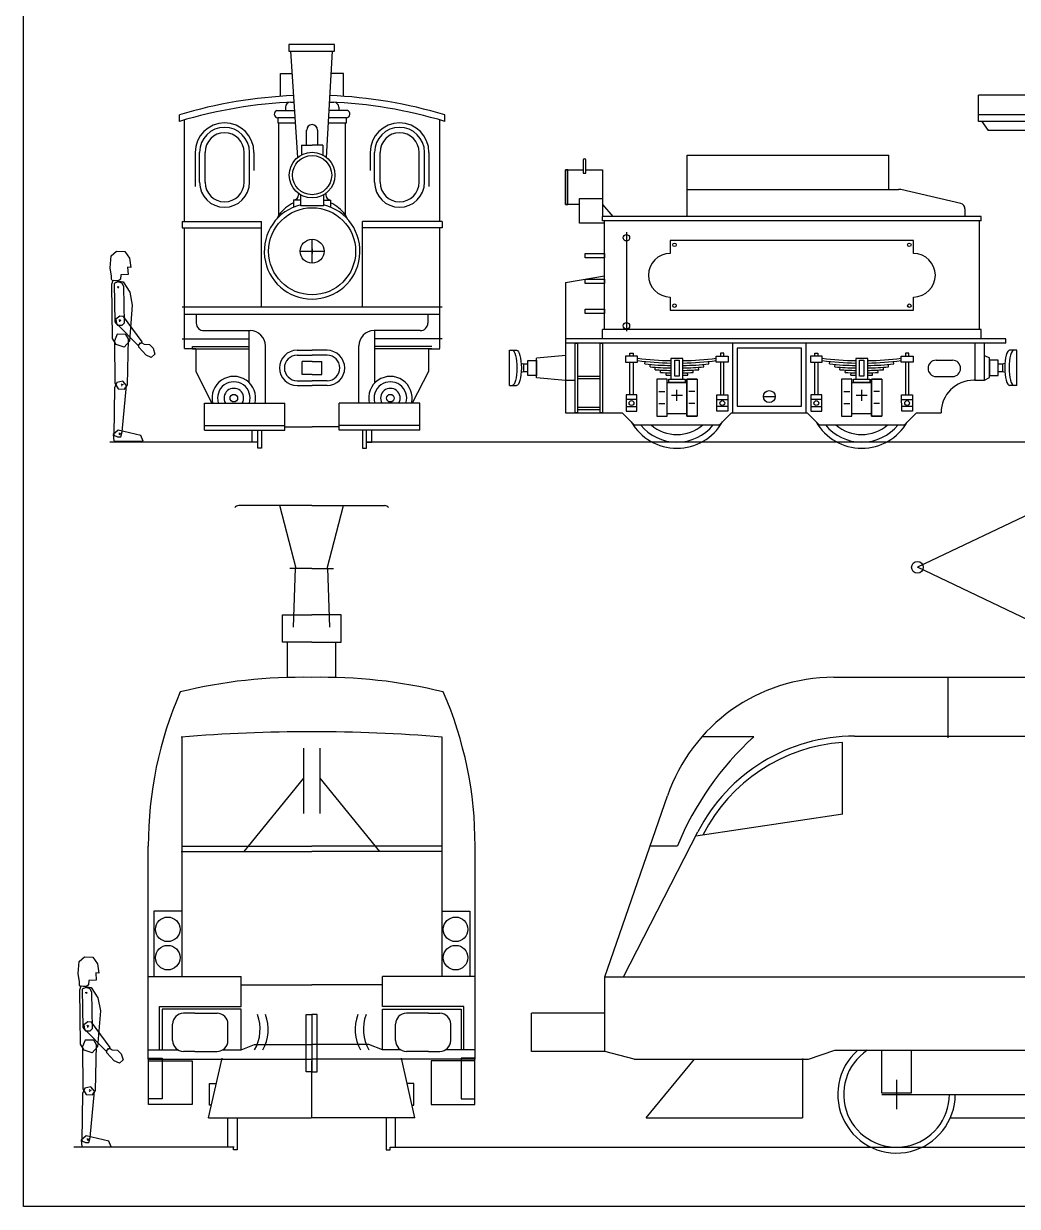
# Model space of a CAD drawing. Extents: x -9190 to 21925, y -3698 to 11555.
# Drawn here: x 19150 to 19556.3, y 3560 to 4043.2 of the extents above; entities that cross this region are included whole.
import ezdxf

# ---------------------------------------------------------------- set-up
doc = ezdxf.new("R2010")
doc.units = 0
doc.layers.get('0').update_dxf_attribs({"linetype": 'CONTINUOUS'})
doc.layers.add('1', color=7, linetype='CONTINUOUS')

msp = doc.modelspace()

# ---------------------------------------------------------------- linework, layer by layer
for p, q in [((19262.04, 3988.59), (19259.27, 4032.02)), ((19273.8, 3988.61), (19276.29, 4032.02)), ((19255.05, 4022.87), (19259.85, 4022.87)), ((19255.05, 4013.54), (19255.05, 4022.87)), ((19280.83, 4022.87), (19275.76, 4022.87)), ((19280.83, 4013.54), (19280.83, 4022.87)), ((19259.05, 4011.13), (19260.6, 4011.13)), ((19275.09, 4011.13), (19276.83, 4011.13)), ((19540.43, 4003.32), (19540.43, 4013.98)), ((19645.32, 4013.98), (19540.43, 4013.98)), ((19253.49, 4007.8), (19260.81, 4007.8)), ((19257.05, 4009.13), (19257.05, 4009.13)), ((19257.05, 4009.13), (19257.05, 4007.8)), ((19282.38, 4007.8), (19274.9, 4007.8)), ((19278.83, 4009.13), (19278.83, 4007.8)), ((19213.71, 4003.32), (19213.71, 4005.98)), ((19215.71, 3962.43), (19215.71, 4003.91)), ((19320.16, 3962.43), (19320.16, 4003.91)), ((19320.16, 3962.43), (19320.16, 4003.91)), ((19322.16, 4003.32), (19322.16, 4005.98)), ((19645.32, 4006), (19540.43, 4005.98)), ((19645.32, 4003.33), (19540.43, 4003.32)), ((19541.77, 4003.32), (19544.31, 3999.54)), ((19265.71, 3993.63), (19265.71, 3999.76)), ((19270.16, 3999.76), (19270.12, 3993.63)), ((19562.87, 3999.55), (19544.31, 3999.54)), ((19263.58, 3993.63), (19263.58, 3989.61)), ((19263.58, 3993.63), (19267.94, 3993.63)), ((19264.6, 3993.63), (19265.71, 3993.63)), ((19272.3, 3993.63), (19267.94, 3993.63)), ((19272.3, 3993.63), (19272.3, 3989.61)), ((19220.16, 3990.65), (19220.16, 3976.65)), ((19221.94, 3978.43), (19221.94, 3990.65)), ((19224.16, 3978.43), (19224.16, 3990.65)), ((19240.16, 3978.43), (19240.16, 3990.65)), ((19242.38, 3978.43), (19242.38, 3990.65)), ((19244.16, 3990.65), (19244.16, 3983.17)), ((19291.71, 3990.65), (19291.71, 3983.17)), ((19293.49, 3978.43), (19293.49, 3990.65)), ((19295.71, 3978.43), (19295.71, 3990.65)), ((19311.71, 3978.43), (19311.71, 3990.65)), ((19313.94, 3978.43), (19313.94, 3990.65)), ((19315.71, 3990.65), (19315.71, 3976.65)), ((19421.32, 3964.43), (19421.32, 3989.54)), ((19421.32, 3989.54), (19503.76, 3989.54)), ((19503.76, 3975.54), (19503.76, 3989.54)), ((19262.38, 3973.85), (19262.38, 3973.35)), ((19273.49, 3973.85), (19273.49, 3973.35)), ((19421.32, 3975.54), (19507.69, 3975.54)), ((19533.16, 3969.72), (19508.7, 3975.43)), ((19260.35, 3971.14), (19260.35, 3968.27)), ((19275.52, 3971.14), (19275.52, 3968.27)), ((19281.49, 3969.8), (19281.49, 3965.18)), ((19377.21, 3971.79), (19386.65, 3971.79)), ((19377.21, 3961.77), (19377.21, 3971.79)), ((19386.65, 3969.32), (19390.88, 3964.43)), ((19534.87, 3967.56), (19534.87, 3964.43)), ((19254.38, 3965.18), (19253.46, 3963.39)), ((19281.49, 3965.18), (19282.41, 3963.39)), ((19386.65, 3962.65), (19386.65, 3964.43)), ((19541.54, 3964.43), (19386.65, 3964.43)), ((19541.54, 3962.65), (19386.65, 3962.65)), ((19387.54, 3918.21), (19387.54, 3962.65)), ((19540.65, 3962.65), (19540.65, 3918.21)), ((19541.54, 3962.65), (19541.54, 3964.43)), ((19214.83, 3962.43), (19214.83, 3959.77)), ((19214.83, 3962.43), (19247.27, 3962.43)), ((19214.83, 3959.77), (19247.27, 3959.77)), ((19215.71, 3910.45), (19215.71, 3959.77)), ((19247.27, 3927.58), (19247.27, 3962.43)), ((19288.6, 3927.58), (19288.6, 3962.43)), ((19321.05, 3962.43), (19288.6, 3962.43)), ((19321.05, 3959.77), (19288.6, 3959.77)), ((19320.16, 3924.47), (19320.16, 3959.77)), ((19320.16, 3910.45), (19320.16, 3959.77)), ((19321.05, 3962.43), (19321.05, 3959.77)), ((19387.54, 3961.77), (19377.21, 3961.77)), ((19396.43, 3957.99), (19396.43, 3917.54)), ((19267.94, 3945.35), (19267.94, 3955.13)), ((19263.05, 3950.24), (19272.83, 3950.24)), ((19266.7, 3950.24), (19269.17, 3950.24)), ((19267.94, 3951.21), (19267.94, 3949.27)), ((19371.54, 3937.54), (19387.54, 3940.14)), ((19371.54, 3937.54), (19371.54, 3884.21)), ((19214.83, 3927.58), (19321.05, 3927.58)), ((19215.71, 3924.47), (19320.16, 3924.47)), ((19220.6, 3924.47), (19220.6, 3920.91)), ((19315.27, 3924.47), (19315.27, 3920.91)), ((19214.83, 3914.45), (19242.22, 3914.45)), ((19223.71, 3917.8), (19242.6, 3917.8)), ((19242.22, 3896.51), (19242.22, 3917.8)), ((19312.16, 3917.8), (19293.27, 3917.8)), ((19293.65, 3896.51), (19293.65, 3917.8)), ((19321.05, 3914.45), (19293.65, 3914.45)), ((19371.54, 3914.43), (19371.54, 3912.65)), ((19551.54, 3914.43), (19371.54, 3914.43)), ((19386.65, 3914.43), (19386.65, 3918.21)), ((19541.54, 3918.21), (19386.65, 3918.21)), ((19541.54, 3914.43), (19541.54, 3918.21)), ((19551.54, 3912.65), (19551.54, 3914.43)), ((19220.38, 3910.44), (19215.71, 3910.44)), ((19219.05, 3910.44), (19219.05, 3911.33)), ((19219.05, 3911.33), (19242.22, 3911.33)), ((19219.05, 3910.44), (19242.22, 3910.44)), ((19220.38, 3910.44), (19220.38, 3901.11)), ((19248.83, 3888.22), (19248.83, 3911.58)), ((19261.83, 3909.78), (19267.94, 3909.78)), ((19274.05, 3909.78), (19267.94, 3909.78)), ((19287.05, 3888.22), (19287.05, 3911.58)), ((19316.83, 3911.33), (19293.65, 3911.33)), ((19316.83, 3910.44), (19293.65, 3910.44)), ((19315.49, 3910.44), (19320.16, 3910.44)), ((19315.49, 3910.44), (19315.49, 3901.11)), ((19348.6, 3909.78), (19351.49, 3909.78)), ((19348.6, 3895.33), (19348.6, 3909.78)), ((19551.54, 3912.65), (19371.54, 3912.65)), ((19556.03, 3909.87), (19553.14, 3909.87)), ((19556.03, 3895.43), (19556.03, 3909.87)), ((19261.83, 3907.78), (19267.94, 3907.78)), ((19263.94, 3899.89), (19263.94, 3905.22)), ((19267.94, 3905.22), (19263.94, 3905.22)), ((19274.05, 3907.78), (19267.94, 3907.78)), ((19267.94, 3905.22), (19271.94, 3905.22)), ((19271.94, 3899.89), (19271.94, 3905.22)), ((19371.71, 3907.67), (19359.71, 3906.56)), ((19359.71, 3898.56), (19359.71, 3906.56)), ((19403.99, 3904.2), (19404.09, 3905.2)), ((19430.2, 3904.2), (19430.1, 3905.2)), ((19479.54, 3904.2), (19479.64, 3905.2)), ((19505.76, 3904.2), (19505.66, 3905.2)), ((19523.09, 3905.71), (19529.76, 3905.71)), ((19542.87, 3907.68), (19544.92, 3906.65)), ((19544.92, 3898.65), (19544.92, 3906.65)), ((19220.38, 3901.11), (19226.98, 3888.22)), ((19267.94, 3899.89), (19263.94, 3899.89)), ((19267.94, 3899.89), (19271.94, 3899.89)), ((19315.49, 3901.11), (19308.9, 3888.22)), ((19354.38, 3904.11), (19353.43, 3904.36)), ((19354.38, 3901), (19353.43, 3900.75)), ((19356.16, 3904.11), (19354.38, 3904.11)), ((19354.38, 3904.11), (19354.38, 3901)), ((19356.16, 3901), (19354.38, 3901)), ((19406.1, 3903), (19406.18, 3904)), ((19408.18, 3901.84), (19408.25, 3902.84)), ((19410.4, 3900.71), (19410.45, 3901.71)), ((19412.7, 3899.61), (19412.73, 3900.61)), ((19421.49, 3899.61), (19421.46, 3900.61)), ((19423.79, 3900.71), (19423.74, 3901.71)), ((19426.01, 3901.84), (19425.94, 3902.84)), ((19428.09, 3903), (19428.01, 3904)), ((19481.65, 3903), (19481.74, 3904)), ((19483.74, 3901.84), (19483.8, 3902.84)), ((19485.95, 3900.71), (19486, 3901.71)), ((19488.25, 3899.61), (19488.29, 3900.61)), ((19497.05, 3899.61), (19497.01, 3900.61)), ((19499.35, 3900.71), (19499.3, 3901.71)), ((19501.56, 3901.84), (19501.5, 3902.84)), ((19503.65, 3903), (19503.56, 3904)), ((19548.48, 3904.21), (19550.25, 3904.21)), ((19548.48, 3901.1), (19550.25, 3901.1)), ((19550.25, 3904.21), (19551.21, 3904.46)), ((19550.25, 3904.21), (19550.25, 3901.1)), ((19550.25, 3901.1), (19551.21, 3900.84)), ((19261.83, 3897.33), (19267.94, 3897.33)), ((19261.83, 3895.33), (19267.94, 3895.33)), ((19274.05, 3897.33), (19267.94, 3897.33)), ((19274.05, 3895.33), (19267.94, 3895.33)), ((19348.6, 3895.33), (19351.49, 3895.33)), ((19371.54, 3897.45), (19359.71, 3898.56)), ((19523.09, 3899.04), (19529.76, 3899.04)), ((19538.87, 3897.54), (19538.43, 3897.54)), ((19542.87, 3897.54), (19544.92, 3898.65)), ((19556.03, 3895.43), (19553.14, 3895.43)), ((19409.76, 3892.89), (19412.21, 3892.89)), ((19419.32, 3891.33), (19414.87, 3891.33)), ((19417.09, 3889.11), (19417.09, 3893.56)), ((19424.43, 3892.89), (19421.98, 3892.89)), ((19452.43, 3890.88), (19457.32, 3890.88)), ((19485.32, 3892.89), (19487.76, 3892.89)), ((19494.87, 3891.33), (19490.43, 3891.33)), ((19492.65, 3889.11), (19492.65, 3893.56)), ((19499.98, 3892.89), (19497.54, 3892.89)), ((19223.94, 3877.11), (19223.94, 3888.22)), ((19223.94, 3888.22), (19256.83, 3888.22)), ((19244.16, 3889.1), (19244.16, 3889.1)), ((19256.83, 3877.11), (19256.83, 3888.22)), ((19279.05, 3877.11), (19279.05, 3888.22)), ((19311.94, 3888.22), (19279.05, 3888.22)), ((19291.71, 3889.1), (19291.71, 3889.1)), ((19291.71, 3889.1), (19291.71, 3889.1)), ((19311.94, 3877.11), (19311.94, 3888.22)), ((19409.76, 3887.98), (19412.21, 3887.98)), ((19424.43, 3887.98), (19421.98, 3887.98)), ((19485.32, 3887.98), (19487.76, 3887.98)), ((19499.98, 3887.98), (19497.54, 3887.98)), ((19371.54, 3884.21), (19394.75, 3884.21)), ((19399.64, 3879.32), (19394.75, 3884.21)), ((19434.55, 3879.32), (19439.44, 3884.21)), ((19439.44, 3884.21), (19470.31, 3884.21)), ((19475.2, 3879.32), (19470.31, 3884.21)), ((19510.1, 3879.32), (19514.99, 3884.21)), ((19514.99, 3884.21), (19525.09, 3884.21)), ((19525.09, 3884.21), (19525.09, 3884.21)), ((19223.94, 3879.11), (19256.83, 3879.11)), ((19223.94, 3877.11), (19256.83, 3877.11)), ((19245.71, 3869.78), (19245.71, 3877.11)), ((19256.83, 3878.44), (19267.94, 3878.44)), ((19279.05, 3878.44), (19267.94, 3878.44)), ((19311.94, 3879.11), (19279.05, 3879.11)), ((19311.94, 3877.11), (19279.05, 3877.11)), ((19290.16, 3869.78), (19290.16, 3877.11)), ((19399.64, 3879.32), (19434.55, 3879.32)), ((19475.2, 3879.32), (19510.1, 3879.32)), ((19221.27, 3872.22), (19221.27, 3872.22)), ((19267.78, 3846.34), (19237.95, 3846.34)), ((19261.4, 3820.57), (19254.75, 3846.34)), ((19267.78, 3846.34), (19297.6, 3846.34)), ((19274.16, 3820.57), (19280.81, 3846.34)), ((19568.49, 3846.34), (19515.43, 3821.11)), ((19267.78, 3820.56), (19258.89, 3820.56)), ((19260.35, 3796.7), (19261.19, 3820.78)), ((19267.78, 3820.56), (19276.67, 3820.56)), ((19275.2, 3796.7), (19274.36, 3820.78)), ((19568.49, 3795.87), (19515.43, 3821.11)), ((19257.92, 3776.11), (19257.92, 3790.56)), ((19277.64, 3776.11), (19277.64, 3790.56)), ((19481.23, 3776.16), (19789.58, 3776.16)), ((19528.01, 3751.38), (19528.01, 3776.11)), ((19214.62, 3751.67), (19214.62, 3653.89)), ((19214.62, 3751.67), (19214.62, 3707.22)), ((19320.94, 3751.67), (19320.94, 3653.89)), ((19320.94, 3751.67), (19320.94, 3707.22)), ((19448.52, 3751.9), (19427.33, 3751.9)), ((19489.73, 3752.16), (19789.58, 3752.16)), ((19264.44, 3747.22), (19264.44, 3720.56)), ((19271.11, 3747.22), (19271.11, 3720.56)), ((19484.81, 3720.36), (19484.81, 3749.59)), ((19264.44, 3735), (19240, 3705)), ((19271.11, 3735), (19295.56, 3705)), ((19387.58, 3653.76), (19413.19, 3727.73)), ((19424.81, 3711.36), (19484.87, 3720.37)), ((19395.29, 3653.76), (19425.65, 3713.01)), ((19200.98, 3620.16), (19200.98, 3707.22)), ((19214.62, 3707.22), (19267.78, 3707.22)), ((19320.94, 3707.22), (19267.78, 3707.22)), ((19334.58, 3620.16), (19334.58, 3707.22)), ((19406.12, 3707.3), (19417.28, 3707.3)), ((19214.4, 3705), (19267.78, 3705)), ((19321.16, 3705), (19267.78, 3705)), ((19203.2, 3680.61), (19203.2, 3653.84)), ((19214.62, 3680.61), (19203.2, 3680.61)), ((19320.94, 3680.61), (19332.36, 3680.61)), ((19332.36, 3680.61), (19332.36, 3653.84)), ((19200.98, 3653.89), (19238.89, 3653.89)), ((19334.58, 3653.89), (19296.67, 3653.89)), ((19387.58, 3653.76), (19789.58, 3653.76)), ((19387.58, 3623.29), (19387.58, 3653.76)), ((19238.89, 3650.56), (19267.78, 3650.56)), ((19296.67, 3650.56), (19267.78, 3650.56)), ((19220, 3638.89), (19215.36, 3638.89)), ((19220, 3638.89), (19229.09, 3638.89)), ((19315.56, 3638.89), (19306.47, 3638.89)), ((19315.55, 3638.89), (19320.2, 3638.89)), ((19357.58, 3623.29), (19357.58, 3638.89)), ((19387.58, 3638.89), (19357.58, 3638.89)), ((19210.91, 3627.73), (19210.91, 3634.44)), ((19233.53, 3627.73), (19233.53, 3634.44)), ((19302.02, 3627.73), (19302.02, 3634.44)), ((19324.64, 3627.73), (19324.64, 3634.44)), ((19200.98, 3623.89), (19213.12, 3623.89)), ((19200.98, 3620.16), (19267.78, 3620.16)), ((19220, 3623.29), (19215.36, 3623.29)), ((19220, 3623.29), (19229.09, 3623.29)), ((19225.56, 3596.11), (19231.11, 3620.56)), ((19231.32, 3623.89), (19238.89, 3623.89)), ((19334.58, 3620.16), (19267.78, 3620.16)), ((19304.23, 3623.89), (19296.67, 3623.89)), ((19310, 3596.11), (19304.44, 3620.56)), ((19315.56, 3623.29), (19306.47, 3623.29)), ((19315.55, 3623.29), (19320.2, 3623.29)), ((19334.58, 3623.89), (19322.43, 3623.89)), ((19387.58, 3623.29), (19357.58, 3623.29)), ((19399.58, 3620.16), (19387.58, 3623.29)), ((19399.58, 3620.16), (19470.88, 3620.16)), ((19404.49, 3596.16), (19424.33, 3620.16)), ((19468.41, 3620.4), (19468.41, 3596.16)), ((19470.88, 3620.16), (19481.68, 3623.76)), ((19481.68, 3623.76), (19658.08, 3623.76)), ((19267.78, 3596.11), (19267.78, 3619.44)), ((19267.78, 3596.11), (19267.78, 3619.44)), ((19506.88, 3611.76), (19506.88, 3599.76)), ((19500.88, 3605.76), (19512.88, 3605.76)), ((19506.88, 3605.76), (19632.88, 3605.76)), ((19225.56, 3596.11), (19267.64, 3596.11)), ((19310, 3596.11), (19267.91, 3596.11)), ((19404.49, 3596.16), (19468.41, 3596.16)), ((19528.87, 3596.16), (19610.88, 3596.16))]:
    msp.add_line(p, q)
at = {"color": 5}
for p, q in [((19245.71, 3872.22), (19185.29, 3872.22)), ((19801.42, 3872.22), (19290.16, 3872.22)), ((19236.02, 3584.16), (19170.47, 3584.16)), ((19299.8, 3584.16), (20211.8, 3584.16))]:
    msp.add_line(p, q, dxfattribs=at)
for points in [[(19150, 4415), (20525, 4415), (20525, 3560), (19150, 3560)], [(19258.44, 4032.02), (19277.11, 4032.02), (19277.11, 4034.69), (19258.44, 4034.69)], [(19371.54, 3969.32), (19372.43, 3969.32), (19372.43, 3983.54), (19371.54, 3983.54)], [(19387.54, 3947.54), (19379.54, 3947.54), (19379.54, 3949.32), (19387.54, 3949.32)], [(19387.54, 3937.09), (19379.54, 3937.09), (19379.54, 3938.87), (19387.54, 3938.87)], [(19387.54, 3924.84), (19379.54, 3924.84), (19379.54, 3926.62), (19387.54, 3926.62)], [(19198.38, 3912.88), (19199.28, 3912.32), (19201.44, 3912.11), (19202.99, 3910.64), (19203.7, 3908.17), (19202.2, 3906.86), (19200.15, 3907.77), (19197.13, 3911.08), (19197.05, 3911.98), (19197.74, 3912.76)], [(19375.54, 3912.65), (19371.54, 3912.65), (19371.54, 3897.54), (19375.54, 3897.54)], [(19375.54, 3912.65), (19376.43, 3912.65), (19376.43, 3884.21), (19375.54, 3884.21)], [(19385.76, 3912.65), (19386.65, 3912.65), (19386.65, 3884.21), (19385.76, 3884.21)], [(19469.98, 3912.65), (19439.76, 3912.65), (19439.76, 3884.21), (19469.98, 3884.21)], [(19467.98, 3910.65), (19441.76, 3910.65), (19441.76, 3886.88), (19467.98, 3886.88)], [(19542.87, 3912.65), (19538.87, 3912.65), (19538.87, 3897.54), (19542.87, 3897.54)], [(19359.71, 3899.44), (19356.16, 3899.44), (19356.16, 3905.67), (19359.71, 3905.67)], [(19396.09, 3904.88), (19400.98, 3904.88), (19400.98, 3907.32), (19396.09, 3907.32)], [(19397.87, 3908.64), (19399.21, 3908.64), (19399.21, 3907.32), (19397.87, 3907.32)], [(19397.87, 3904.88), (19399.21, 3904.88), (19399.21, 3891.55), (19397.87, 3891.55)], [(19414.65, 3897.99), (19419.54, 3897.99), (19419.54, 3906.43), (19414.65, 3906.43)], [(19416.19, 3905.71), (19418, 3905.71), (19418, 3899.16), (19416.19, 3899.16)], [(19438.09, 3904.88), (19433.21, 3904.88), (19433.21, 3907.32), (19438.09, 3907.32)], [(19436.32, 3908.64), (19434.98, 3908.64), (19434.98, 3907.32), (19436.32, 3907.32)], [(19436.32, 3904.88), (19434.98, 3904.88), (19434.98, 3891.55), (19436.32, 3891.55)], [(19471.65, 3904.88), (19476.54, 3904.88), (19476.54, 3907.32), (19471.65, 3907.32)], [(19473.43, 3908.64), (19474.76, 3908.64), (19474.76, 3907.32), (19473.43, 3907.32)], [(19473.43, 3904.88), (19474.76, 3904.88), (19474.76, 3891.55), (19473.43, 3891.55)], [(19490.21, 3897.99), (19495.09, 3897.99), (19495.09, 3906.43), (19490.21, 3906.43)], [(19491.75, 3905.71), (19493.55, 3905.71), (19493.55, 3899.16), (19491.75, 3899.16)], [(19513.65, 3904.88), (19508.76, 3904.88), (19508.76, 3907.32), (19513.65, 3907.32)], [(19511.87, 3908.64), (19510.54, 3908.64), (19510.54, 3907.32), (19511.87, 3907.32)], [(19511.87, 3904.88), (19510.54, 3904.88), (19510.54, 3891.55), (19511.87, 3891.55)], [(19544.92, 3899.54), (19548.48, 3899.54), (19548.48, 3905.76), (19544.92, 3905.76)], [(19376.43, 3898.21), (19385.76, 3898.21), (19385.76, 3899.1), (19376.43, 3899.1)], [(19413.09, 3897.99), (19408.87, 3897.99), (19408.87, 3882.88), (19413.09, 3882.88)], [(19413.09, 3896.65), (19421.09, 3896.65), (19421.09, 3883.77), (19413.09, 3883.77)], [(19413.76, 3897.99), (19420.43, 3897.99), (19420.43, 3896.65), (19413.76, 3896.65)], [(19421.09, 3897.99), (19425.32, 3897.99), (19425.32, 3882.88), (19421.09, 3882.88)], [(19488.65, 3897.99), (19484.43, 3897.99), (19484.43, 3882.88), (19488.65, 3882.88)], [(19488.65, 3896.65), (19496.65, 3896.65), (19496.65, 3883.77), (19488.65, 3883.77)], [(19489.32, 3897.99), (19495.98, 3897.99), (19495.98, 3896.65), (19489.32, 3896.65)], [(19496.65, 3897.99), (19500.87, 3897.99), (19500.87, 3882.88), (19496.65, 3882.88)], [(19396.32, 3884.89), (19400.76, 3884.89), (19400.76, 3891.55), (19396.32, 3891.55)], [(19437.87, 3884.89), (19433.43, 3884.89), (19433.43, 3891.55), (19437.87, 3891.55)], [(19471.87, 3884.89), (19476.32, 3884.89), (19476.32, 3891.55), (19471.87, 3891.55)], [(19513.43, 3884.89), (19508.99, 3884.89), (19508.98, 3891.55), (19513.43, 3891.55)], [(19376.43, 3885.54), (19385.76, 3885.54), (19385.76, 3886.43), (19376.43, 3886.43)], [(19396.32, 3886.78), (19400.76, 3886.78), (19400.76, 3889.66), (19396.32, 3889.66)], [(19437.87, 3886.78), (19433.43, 3886.78), (19433.43, 3889.66), (19437.87, 3889.66)], [(19471.87, 3886.78), (19476.32, 3886.78), (19476.32, 3889.66), (19471.87, 3889.66)], [(19513.43, 3886.78), (19508.99, 3886.78), (19508.98, 3889.66), (19513.43, 3889.66)], [(19267.78, 3615), (19265.56, 3615), (19265.56, 3638.33), (19267.78, 3638.33)], [(19267.78, 3615), (19270, 3615), (19270, 3638.33), (19267.78, 3638.33)], [(19185.31, 3624.55), (19186.21, 3623.99), (19188.37, 3623.78), (19189.92, 3622.3), (19190.63, 3619.84), (19189.13, 3618.53), (19187.08, 3619.44), (19184.06, 3622.74), (19183.98, 3623.64), (19184.67, 3624.43)], [(19201.11, 3620.56), (19206.67, 3620.56), (19206.67, 3603.89), (19201.11, 3603.89)], [(19334.44, 3620.56), (19328.89, 3620.56), (19328.89, 3603.89), (19334.44, 3603.89)], [(19201.11, 3619.44), (19218.89, 3619.44), (19218.89, 3601.67), (19201.11, 3601.67)], [(19334.44, 3619.44), (19316.67, 3619.44), (19316.67, 3601.67), (19334.44, 3601.67)]]:
    msp.add_lwpolyline(points, close=True)
for points in [[(19261.01, 4004.69), (19253.94, 4004.69), (19253.94, 4002.69), (19261.14, 4002.69)], [(19254.38, 3965.18), (19254.38, 4002.69), (19261.14, 4002.69)], [(19274.61, 4002.69), (19281.94, 4002.69), (19281.94, 4004.69), (19274.72, 4004.69)], [(19274.61, 4002.69), (19281.49, 4002.69), (19281.49, 3965.18)], [(19378.76, 3987.43), (19378.76, 3982.21), (19379.87, 3982.21), (19379.87, 3987.43)], [(19377.21, 3969.32), (19371.54, 3969.32), (19371.54, 3983.54), (19378.76, 3983.54)], [(19379.87, 3983.54), (19386.65, 3983.54), (19386.65, 3964.43)], [(19272.6, 3973.27), (19272.6, 3968.83), (19263.27, 3968.83), (19263.27, 3973.27)], [(19263.27, 3971.13), (19260.35, 3971.13)], [(19272.6, 3971.13), (19275.52, 3971.13)], [(19513.87, 3949.32), (19513.87, 3954.65), (19414.32, 3954.65), (19414.32, 3949.32)], [(19414.32, 3931.54), (19414.32, 3926.21), (19513.87, 3926.21), (19513.87, 3931.54)], [(19425.32, 3897.99), (19421.09, 3897.99), (19421.09, 3882.88), (19425.32, 3882.88)], [(19500.87, 3897.99), (19496.65, 3897.99), (19496.65, 3882.88), (19500.87, 3882.88)], [(19247.27, 3877.11), (19247.27, 3869.78), (19245.71, 3869.78), (19245.71, 3872.22), (19243.49, 3872.22), (19243.49, 3877.11)], [(19288.6, 3877.11), (19288.6, 3869.78), (19290.16, 3869.78), (19290.16, 3872.22), (19292.38, 3872.22), (19292.38, 3877.11)], [(19267.78, 3790.56), (19255.78, 3790.56), (19255.78, 3801.68), (19267.78, 3801.68)], [(19267.78, 3790.56), (19279.78, 3790.56), (19279.78, 3801.68), (19267.78, 3801.68)], [(19205.56, 3623.89), (19205.56, 3641.67), (19238.89, 3641.67), (19238.89, 3653.89)], [(19330, 3623.89), (19330, 3641.67), (19296.67, 3641.67), (19296.67, 3653.89)], [(19231.32, 3623.89), (19238.89, 3623.89), (19238.89, 3640.56), (19206.67, 3640.56), (19206.67, 3623.89), (19213.12, 3623.89)], [(19304.23, 3623.89), (19296.67, 3623.89), (19296.67, 3640.56), (19328.89, 3640.56), (19328.89, 3623.89), (19322.43, 3623.89)], [(19238.89, 3623.89), (19244.44, 3626.11), (19267.78, 3626.11)], [(19296.67, 3623.89), (19291.11, 3626.11), (19267.78, 3626.11)], [(19512.88, 3623.76), (19512.88, 3606.19), (19500.88, 3606.19), (19500.88, 3623.76)], [(19226.75, 3601.36), (19225.98, 3601.36), (19225.98, 3610.24), (19228.77, 3610.24)], [(19308.81, 3601.36), (19309.58, 3601.36), (19309.58, 3610.24), (19306.79, 3610.24)], [(19237.31, 3596.11), (19237.31, 3583.05), (19235.76, 3583.05), (19235.76, 3584.16), (19233.53, 3584.16), (19233.53, 3596.11)], [(19298.24, 3596.11), (19298.24, 3583.05), (19299.8, 3583.05), (19299.8, 3584.16), (19302.02, 3584.16), (19302.02, 3596.11)]]:
    msp.add_lwpolyline(points)
for centre, radius in [((19267.94, 3981.35), 9.33), ((19267.94, 3981.35), 8), ((19267.94, 3950.24), 17.78), ((19267.94, 3950.24), 4.89), ((19396.43, 3955.77), 1.33), ((19416.09, 3952.88), 0.711), ((19512.09, 3952.88), 0.711), ((19416.09, 3927.99), 0.711), ((19512.09, 3927.99), 0.711), ((19396.43, 3919.77), 1.33), ((19235.94, 3890.22), 1.56), ((19299.94, 3890.22), 1.56), ((19454.87, 3890.88), 2.44), ((19398.54, 3888.22), 0.978), ((19435.65, 3888.22), 0.978), ((19474.09, 3888.22), 0.978), ((19511.21, 3888.22), 0.978), ((19515.43, 3821.11), 2.4), ((19208.94, 3673.18), 5.02), ((19326.61, 3673.18), 5.02), ((19208.94, 3661.62), 5.02), ((19326.61, 3661.62), 5.02)]:
    msp.add_circle(centre, radius)
for centre, radius, start, end in [((19267.94, 3826.23), 187.75, 92.2917, 106.7859), ((19267.94, 3823.57), 187.75, 92.24, 106.7859), ((19259.05, 4009.13), 2, 90, 180), ((19267.94, 3823.57), 187.75, 73.2141, 87.8154), ((19267.94, 3826.23), 187.75, 73.2141, 87.769), ((19276.83, 4009.13), 2, 0, 90), ((19254.1, 4006.3), 1.62, 112.1663, 264.0939), ((19281.77, 4006.3), 1.62, 275.9061, 67.8337), ((19232.16, 3990.65), 12, 0, 180), ((19267.94, 3999.76), 2.22, 0, 180), ((19303.71, 3990.65), 12, 0, 180), ((19232.16, 3990.65), 10.22, 0, 180), ((19232.16, 3990.65), 8, 0, 180), ((19303.71, 3990.65), 10.22, 0, 180), ((19303.71, 3990.65), 8, 0, 180), ((19379.31, 3987.43), 0.556, 0, 180), ((19232.16, 3978.43), 10.22, 180, 0), ((19232.16, 3978.43), 8, 180, 0), ((19303.71, 3978.43), 10.22, 180, 0), ((19303.71, 3978.43), 8, 180, 0), ((19260.16, 3973.35), 2.22, 274.8937, 0), ((19275.71, 3973.35), 2.22, 180, 265.1063), ((19507.69, 3971.1), 4.44, 76.866, 90), ((19267.94, 3950.24), 19.56, 103.8061, 76.1939), ((19267.94, 3954.61), 17.18, 116.2057, 142.0795), ((19267.94, 3954.61), 17.18, 37.9205, 63.7943), ((19532.65, 3967.56), 2.22, 0, 76.866), ((19414.32, 3940.43), 8.89, 90, 270), ((19513.87, 3940.43), 8.89, 270, 90), ((19223.71, 3920.91), 3.11, 180, 270), ((19312.16, 3920.91), 3.11, 270, 0), ((19242.6, 3911.58), 6.22, 0, 90), ((19293.27, 3911.58), 6.22, 90, 180), ((19261.83, 3902.56), 7.22, 90, 270), ((19274.05, 3902.56), 7.22, 270, 90), ((19261.83, 3902.56), 5.22, 90, 270), ((19274.05, 3902.56), 5.22, 270, 90), ((19416.35, 4022.79), 117.24, 262.4703, 269.1709), ((19416.35, 4022.7), 118.15, 262.5283, 269.1773), ((19417.84, 4022.79), 117.24, 270.8291, 277.5297), ((19417.84, 4022.7), 118.15, 270.8227, 277.4717), ((19491.9, 4022.79), 117.24, 262.4703, 269.1709), ((19491.9, 4022.7), 118.15, 262.5283, 269.1773), ((19493.4, 4022.79), 117.24, 270.8291, 277.5297), ((19493.4, 4022.7), 118.15, 270.8227, 277.4717), ((19523.09, 3902.37), 3.33, 90, 270), ((19529.76, 3902.37), 3.33, 270, 90), ((19416.32, 4019.54), 115.99, 263.8951, 269.173), ((19416.3, 4016.1), 113.55, 264.8453, 269.1674), ((19416.26, 4010.81), 109.26, 265.7581, 269.1545), ((19416.19, 4000.65), 100.1, 266.6835, 269.12), ((19417.87, 4019.54), 115.99, 270.827, 276.1049), ((19417.89, 4016.1), 113.55, 270.8326, 275.1547), ((19417.93, 4010.81), 109.26, 270.8455, 274.2419), ((19418, 4000.65), 100.1, 270.88, 273.3165), ((19491.88, 4019.54), 115.99, 263.8951, 269.173), ((19491.86, 4016.1), 113.55, 264.8453, 269.1674), ((19491.82, 4010.81), 109.26, 265.7581, 269.1545), ((19491.74, 4000.65), 100.1, 266.6835, 269.12), ((19493.42, 4019.54), 115.99, 270.827, 276.1049), ((19493.44, 4016.1), 113.55, 270.8326, 275.1547), ((19493.48, 4010.81), 109.26, 270.8455, 274.2419), ((19493.56, 4000.65), 100.1, 270.88, 273.3165), ((19235.94, 3890.22), 8.89, 346.9971, 193.0029), ((19235.94, 3890.22), 6.67, 342.5424, 197.4576), ((19299.94, 3890.22), 8.89, 346.9971, 193.0029), ((19299.94, 3890.22), 6.67, 342.5424, 197.4576), ((19415.97, 3974.26), 74.72, 267.4904, 268.9776), ((19418.22, 3974.26), 74.72, 271.0224, 272.5096), ((19491.53, 3974.26), 74.72, 267.4904, 268.9776), ((19493.78, 3974.26), 74.72, 271.0224, 272.5096), ((19538.43, 3884.21), 13.33, 90, 180), ((19235.94, 3890.22), 4, 330, 210), ((19299.94, 3890.22), 4, 330, 210), ((19417.09, 3891.33), 21.56, 210.1505, 329.8495), ((19492.65, 3891.33), 21.56, 210.1505, 329.8495), ((19417.09, 3891.33), 19.11, 218.9429, 321.0571), ((19417.09, 3891.33), 16, 228.6566, 311.3434), ((19492.65, 3891.33), 19.11, 218.9429, 321.0571), ((19492.65, 3891.33), 16, 228.6566, 311.3434), ((19238.1, 3844.09), 2.26, 93.7342, 141.8218), ((19297.46, 3844.09), 2.26, 38.1782, 86.2658), ((19263.34, 3569.41), 206.75, 88.7711, 103.8033), ((19272.21, 3569.41), 206.75, 76.1967, 91.2289), ((19481.23, 3704.16), 72, 90, 160.8993), ((19357.14, 3707.72), 156.16, 156.4201, 180.1823), ((19178.42, 3707.72), 156.16, 359.8177, 23.5799), ((19265.02, 3178.88), 575.01, 89.72554, 95.04635), ((19270.53, 3178.88), 575.01, 84.95365, 90.27446), ((19533.9, 3658.86), 126.28, 132.5431, 157.4458), ((19489.73, 3680.16), 72, 90, 152.8616), ((19489.73, 3680.16), 69.6, 94.0495, 152.8616), ((19215.36, 3634.44), 4.44, 90, 180), ((19229.09, 3634.44), 4.44, 0, 90), ((19306.47, 3634.44), 4.44, 90, 180), ((19320.2, 3634.44), 4.44, 0, 90), ((19229.8, 3632.28), 16.88, 330.1936, 21.009), ((19233.13, 3632.28), 16.88, 330.1936, 21.009), ((19302.43, 3632.28), 16.88, 158.991, 209.8064), ((19305.76, 3632.28), 16.88, 158.991, 209.8064), ((19215.36, 3627.73), 4.44, 180, 270), ((19229.09, 3627.73), 4.44, 270, 0), ((19306.47, 3627.73), 4.44, 180, 270), ((19320.2, 3627.73), 4.44, 270, 0), ((19506.88, 3605.76), 24, 131.4096, 0), ((19506.88, 3605.76), 21.6, 123.5573, 0)]:
    msp.add_arc(centre, radius, start, end)
at = {"extrusion": (0, 0, -1)}
for centre in [(19349.71, 3902.56), (19351.49, 3902.56)]:
    msp.add_ellipse(centre, major_axis=(0, -7.22), ratio=0.276923, start_param=3.141593, end_param=6.283185, dxfattribs=at)
for centre in [(19553.14, 3902.65), (19554.92, 3902.65)]:
    msp.add_ellipse(centre, major_axis=(0, -7.22), ratio=0.276923, start_param=3.141593, end_param=6.283185)
at = {"layer": '1', "color": 7}
for p, q in [((19185.38, 3943.42), (19185.76, 3948.41)), ((19185.76, 3948.41), (19188, 3950.34)), ((19188, 3950.34), (19191.33, 3950.08)), ((19191.33, 3950.08), (19193.23, 3947.42)), ((19185.95, 3940.02), (19185.38, 3943.42)), ((19192.52, 3943.71), (19192.72, 3940.76)), ((19193.77, 3943.61), (19192.52, 3943.71)), ((19193.23, 3947.42), (19193.77, 3943.61)), ((19185.86, 3938.77), (19185.95, 3940.02)), ((19186.24, 3938.32), (19185.86, 3938.77)), ((19186.04, 3936.81), (19186.61, 3938.43)), ((19186.61, 3938.43), (19190.67, 3937.76)), ((19189.64, 3938.9), (19188.74, 3938.13)), ((19189.77, 3940.57), (19189.64, 3938.9)), ((19192.72, 3940.76), (19189.77, 3940.57)), ((19186.38, 3914.56), (19186.04, 3936.81)), ((19188.74, 3938.13), (19186.24, 3938.32)), ((19188.55, 3937.79), (19187.05, 3937.06)), ((19187.05, 3937.06), (19187.26, 3921.36)), ((19188.71, 3935.55), (19188.25, 3935.6)), ((19190.22, 3937.21), (19188.55, 3937.79)), ((19188.94, 3935.89), (19188.71, 3935.55)), ((19188.71, 3935.55), (19188.94, 3935.89)), ((19188.95, 3935.14), (19188.71, 3935.55)), ((19190.96, 3935.71), (19190.22, 3937.21)), ((19190.67, 3937.76), (19193.36, 3933.48)), ((19191.18, 3920.95), (19190.96, 3935.71)), ((19193.36, 3933.48), (19194.43, 3928.27)), ((19194.43, 3928.27), (19193.23, 3913.55)), ((19187.26, 3921.36), (19188.37, 3920.04)), ((19189.34, 3923.77), (19187.64, 3922.48)), ((19187.64, 3922.48), (19188, 3920.79)), ((19188, 3920.79), (19196.78, 3911.77)), ((19188.37, 3920.04), (19190.23, 3920.02)), ((19189.32, 3921.9), (19188.95, 3922.18)), ((19189.31, 3921.43), (19189.32, 3921.9)), ((19189.69, 3922.08), (19189.32, 3921.9)), ((19189.32, 3921.9), (19189.69, 3922.08)), ((19190.8, 3923.6), (19189.34, 3923.77)), ((19190.23, 3920.02), (19191.18, 3920.95)), ((19198.45, 3913.19), (19190.8, 3923.6)), ((19187.79, 3912.13), (19186.38, 3914.56)), ((19188.23, 3916.3), (19187.12, 3913.59)), ((19191.79, 3916.19), (19188.23, 3916.3)), ((19192.87, 3914.4), (19191.79, 3916.19)), ((19192.4, 3895.63), (19192.87, 3914.4)), ((19187.12, 3913.59), (19187.29, 3896.36)), ((19191.04, 3910.99), (19187.79, 3912.13)), ((19193.23, 3913.55), (19191.04, 3910.99)), ((19196.78, 3911.77), (19198.45, 3913.19)), ((19188.08, 3896.61), (19187.11, 3894.46)), ((19187.29, 3896.36), (19188.59, 3894.03)), ((19190.58, 3897.11), (19188.08, 3896.61)), ((19190.24, 3895.64), (19189.89, 3895.96)), ((19190.19, 3895.18), (19190.24, 3895.64)), ((19190.63, 3895.79), (19190.24, 3895.64)), ((19190.34, 3876.47), (19192.1, 3895.45)), ((19192.1, 3895.45), (19190.58, 3897.11)), ((19191.23, 3893.85), (19192.4, 3895.63)), ((19187.11, 3894.46), (19186.82, 3875.15)), ((19188.59, 3894.03), (19191.23, 3893.85)), ((19188.59, 3877.17), (19186.65, 3875.37)), ((19197.85, 3874.93), (19188.59, 3877.17)), ((19189.28, 3875.64), (19188.92, 3875.94)), ((19189.26, 3875.18), (19189.28, 3875.64)), ((19189.28, 3875.64), (19189.26, 3875.18)), ((19189.66, 3875.81), (19189.28, 3875.64)), ((19189.75, 3874.47), (19190.34, 3876.47)), ((19186.65, 3875.37), (19186.92, 3872.75)), ((19186.82, 3875.15), (19188.43, 3874.42)), ((19186.92, 3872.75), (19198.89, 3872.64)), ((19188.43, 3874.42), (19189.75, 3874.47)), ((19198.89, 3872.64), (19197.85, 3874.93)), ((19172.31, 3655.08), (19172.69, 3660.08)), ((19172.69, 3660.08), (19174.93, 3662)), ((19174.93, 3662), (19178.26, 3661.75)), ((19178.26, 3661.75), (19180.16, 3659.09)), ((19180.16, 3659.09), (19180.7, 3655.28)), ((19172.88, 3651.69), (19172.31, 3655.08)), ((19180.7, 3655.28), (19179.45, 3655.37)), ((19179.45, 3655.37), (19179.64, 3652.43)), ((19172.79, 3650.44), (19172.88, 3651.69)), ((19173.17, 3649.99), (19172.79, 3650.44)), ((19172.97, 3648.47), (19173.54, 3650.1)), ((19173.31, 3626.23), (19172.97, 3648.47)), ((19175.67, 3649.8), (19173.17, 3649.99)), ((19173.54, 3650.1), (19177.6, 3649.42)), ((19175.48, 3649.46), (19173.98, 3648.72)), ((19173.98, 3648.72), (19174.19, 3633.03)), ((19177.15, 3648.88), (19175.48, 3649.46)), ((19176.57, 3650.57), (19175.67, 3649.8)), ((19176.7, 3652.23), (19176.57, 3650.57)), ((19179.64, 3652.43), (19176.7, 3652.23)), ((19177.89, 3647.38), (19177.15, 3648.88)), ((19177.6, 3649.42), (19180.29, 3645.15)), ((19175.64, 3647.21), (19175.18, 3647.27)), ((19175.64, 3647.21), (19175.87, 3647.56)), ((19175.87, 3647.56), (19175.64, 3647.21)), ((19175.88, 3646.81), (19175.64, 3647.21)), ((19178.11, 3632.61), (19177.89, 3647.38)), ((19180.29, 3645.15), (19181.36, 3639.94)), ((19181.36, 3639.94), (19180.16, 3625.22)), ((19176.27, 3635.43), (19174.57, 3634.14)), ((19174.57, 3634.14), (19174.93, 3632.46)), ((19177.73, 3635.26), (19176.27, 3635.43)), ((19185.38, 3624.85), (19177.73, 3635.26)), ((19174.19, 3633.03), (19175.3, 3631.71)), ((19174.93, 3632.46), (19183.71, 3623.43)), ((19175.3, 3631.71), (19177.16, 3631.69)), ((19176.25, 3633.57), (19175.88, 3633.85)), ((19176.24, 3633.1), (19176.25, 3633.57)), ((19176.25, 3633.57), (19176.62, 3633.75)), ((19176.62, 3633.75), (19176.25, 3633.57)), ((19177.16, 3631.69), (19178.11, 3632.61)), ((19174.72, 3623.8), (19173.31, 3626.23)), ((19175.15, 3627.96), (19174.05, 3625.26)), ((19174.05, 3625.26), (19174.22, 3608.03)), ((19178.72, 3627.86), (19175.15, 3627.96)), ((19180.16, 3625.22), (19177.97, 3622.66)), ((19179.79, 3626.06), (19178.72, 3627.86)), ((19179.33, 3607.29), (19179.79, 3626.06)), ((19183.71, 3623.43), (19185.38, 3624.85)), ((19177.97, 3622.66), (19174.72, 3623.8)), ((19174.04, 3606.13), (19173.75, 3586.81)), ((19175.01, 3608.28), (19174.04, 3606.13)), ((19174.22, 3608.03), (19175.52, 3605.69)), ((19177.51, 3608.78), (19175.01, 3608.28)), ((19175.52, 3605.69), (19178.16, 3605.52)), ((19177.17, 3607.31), (19176.82, 3607.63)), ((19177.12, 3606.84), (19177.17, 3607.31)), ((19177.56, 3607.46), (19177.17, 3607.31)), ((19177.26, 3588.14), (19179.03, 3607.12)), ((19179.03, 3607.12), (19177.51, 3608.78)), ((19178.16, 3605.52), (19179.33, 3607.29)), ((19175.52, 3588.83), (19173.58, 3587.04)), ((19173.58, 3587.04), (19173.85, 3584.41)), ((19173.75, 3586.81), (19175.36, 3586.08)), ((19175.36, 3586.08), (19176.68, 3586.14)), ((19184.78, 3586.59), (19175.52, 3588.83)), ((19176.21, 3587.31), (19175.85, 3587.6)), ((19176.21, 3587.31), (19176.19, 3586.84)), ((19176.19, 3586.84), (19176.21, 3587.31)), ((19176.59, 3587.48), (19176.21, 3587.31)), ((19176.68, 3586.14), (19177.26, 3588.14)), ((19185.81, 3584.31), (19184.78, 3586.59)), ((19173.85, 3584.41), (19185.81, 3584.31))]:
    msp.add_line(p, q, dxfattribs=at)

doc.saveas('drawing.dxf')
